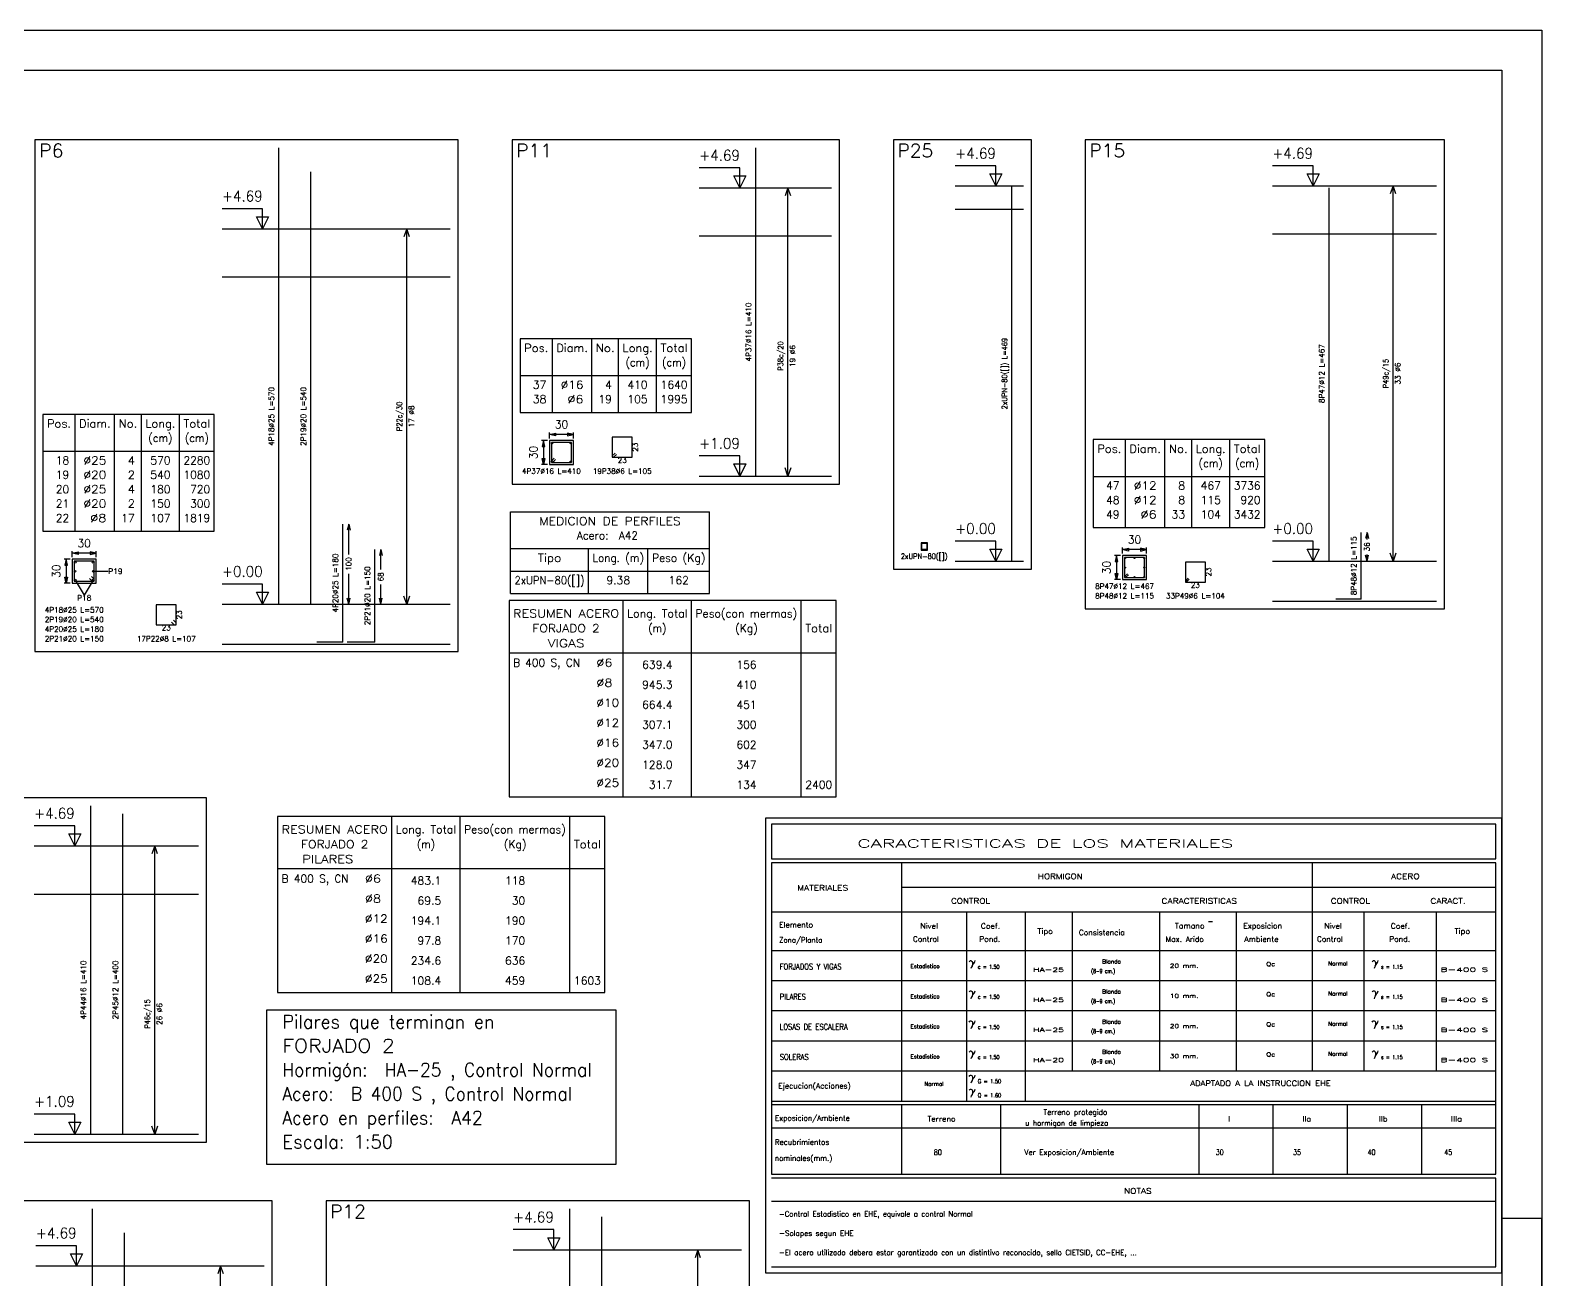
# Model space of a CAD drawing. Header units: millimetres. Extents: x 853.1 to 905, y 350.8 to 380.5.
# Drawn here: x 886.1 to 904.99, y 364.87 to 380.48 of the extents above; entities that cross this region are included whole.
import ezdxf
from ezdxf.enums import TextEntityAlignment as Align

# ---------------------------------------------------------------- set-up
doc = ezdxf.new("R2010")
doc.units = ezdxf.units.MM
doc.linetypes.add('CYPELINEA', pattern=[0])
for name, color, linetype in [('0-CYPE0', 1, 'CYPELINEA'), ('0-CYPE1', 2, 'CYPELINEA'), ('0-CYPE2', 4, 'CYPELINEA'), ('015', 1, 'Continuous'), ('07', 6, 'Continuous'), ('ARM_LONGITUDINAL', 3, 'CYPELINEA'), ('ARM_TRANSVERSAL', 2, 'CYPELINEA'), ('LONG_BARRAS', 3, 'CYPELINEA'), ('LONG_ESTRIBOS', 2, 'CYPELINEA'), ('LONG_FORJADO', 1, 'CYPELINEA'), ('LONG_INDNIVEL', 4, 'CYPELINEA'), ('LONG_NIVEL', 4, 'CYPELINEA'), ('LONG_TEXTOS', 5, 'CYPELINEA'), ('REF_REFERENCIAS', 7, 'CYPELINEA'), ('SEC_BARRAS', 3, 'CYPELINEA'), ('SEC_COTAS', 4, 'CYPELINEA'), ('SEC_DIM_PILAR', 4, 'CYPELINEA'), ('SEC_ESTRIBO', 2, 'CYPELINEA'), ('SEC_SECCION', 1, 'CYPELINEA'), ('TABLAS', 1, 'CYPELINEA')]:
    doc.layers.add(name, color=color, linetype=linetype)
doc.styles.add('ROMANS', font='romans')
doc.styles.get("Standard").update_dxf_attribs({"font": 'romans.shx'})

msp = doc.modelspace()

# ---------------------------------------------------------------- linework, layer by layer
at = {"layer": '0-CYPE0'}
for p, q in [((904.487, 370.637), (895.285, 370.637)), ((895.285, 370.637), (895.285, 364.955)), ((904.487, 364.955), (904.487, 370.637)), ((896.985, 369.773), (902.119, 369.773)), ((902.119, 369.773), (904.412, 369.773)), ((897.799, 369.466), (897.799, 367.102)), ((898.533, 369.466), (898.533, 367.102)), ((899.118, 369.466), (899.118, 367.478)), ((900.211, 369.466), (900.211, 367.478)), ((901.167, 369.466), (901.167, 367.478)), ((902.762, 369.466), (902.762, 367.478)), ((903.665, 369.466), (903.665, 367.478)), ((895.36, 366.765), (904.412, 366.765)), ((895.36, 365.849), (904.412, 365.849)), ((895.285, 364.955), (904.487, 364.955)), ((896.277, 364.955), (904.487, 364.955))]:
    msp.add_line(p, q, dxfattribs=at)
at = {"layer": '0-CYPE1'}
for p, q in [((895.36, 369.466), (904.412, 369.466)), ((897.83, 368.842), (897.839, 368.851)), ((897.839, 368.851), (897.849, 368.856)), ((897.849, 368.856), (897.854, 368.856)), ((897.858, 368.77), (897.853, 368.756)), ((897.854, 368.856), (897.862, 368.851)), ((897.868, 368.789), (897.858, 368.77)), ((897.862, 368.851), (897.868, 368.846)), ((897.868, 368.846), (897.872, 368.832)), ((897.872, 368.813), (897.868, 368.789)), ((897.868, 368.789), (897.879, 368.807)), ((897.872, 368.832), (897.872, 368.813)), ((897.879, 368.807), (897.889, 368.821)), ((897.889, 368.821), (897.896, 368.831)), ((897.896, 368.831), (897.901, 368.842)), ((897.901, 368.842), (897.906, 368.856)), ((902.867, 368.842), (902.876, 368.851)), ((902.876, 368.851), (902.886, 368.856)), ((902.886, 368.856), (902.891, 368.856)), ((902.891, 368.856), (902.9, 368.851)), ((902.896, 368.77), (902.891, 368.756)), ((902.905, 368.789), (902.896, 368.77)), ((902.9, 368.851), (902.905, 368.846)), ((902.905, 368.846), (902.91, 368.832)), ((902.91, 368.813), (902.905, 368.789)), ((902.905, 368.789), (902.917, 368.807)), ((902.91, 368.832), (902.91, 368.813)), ((902.917, 368.807), (902.926, 368.821)), ((902.926, 368.821), (902.933, 368.831)), ((902.933, 368.831), (902.938, 368.842)), ((902.938, 368.842), (902.943, 368.856)), ((895.36, 368.607), (904.412, 368.607)), ((897.83, 368.465), (897.839, 368.475)), ((897.839, 368.475), (897.849, 368.48)), ((897.849, 368.48), (897.854, 368.48)), ((897.858, 368.394), (897.853, 368.38)), ((897.854, 368.48), (897.862, 368.475)), ((897.868, 368.413), (897.858, 368.394)), ((897.862, 368.475), (897.868, 368.47)), ((897.868, 368.47), (897.872, 368.456)), ((897.872, 368.437), (897.868, 368.413)), ((897.868, 368.413), (897.879, 368.43)), ((897.872, 368.456), (897.872, 368.437)), ((897.879, 368.43), (897.889, 368.445)), ((897.889, 368.445), (897.896, 368.455)), ((897.896, 368.455), (897.901, 368.465)), ((897.901, 368.465), (897.906, 368.479)), ((902.867, 368.465), (902.876, 368.475)), ((902.876, 368.475), (902.886, 368.48)), ((902.886, 368.48), (902.891, 368.48)), ((902.891, 368.48), (902.9, 368.475)), ((902.896, 368.394), (902.891, 368.38)), ((902.905, 368.413), (902.896, 368.394)), ((902.9, 368.475), (902.905, 368.47)), ((902.905, 368.47), (902.91, 368.456)), ((902.91, 368.437), (902.905, 368.413)), ((902.905, 368.413), (902.917, 368.43)), ((902.91, 368.456), (902.91, 368.437)), ((902.917, 368.43), (902.926, 368.445)), ((902.926, 368.445), (902.933, 368.455)), ((902.933, 368.455), (902.938, 368.465)), ((902.938, 368.465), (902.943, 368.479)), ((895.36, 368.231), (904.412, 368.231)), ((897.83, 368.089), (897.839, 368.098)), ((897.839, 368.098), (897.849, 368.103)), ((897.849, 368.103), (897.854, 368.103)), ((897.858, 368.018), (897.853, 368.003)), ((897.854, 368.103), (897.862, 368.099)), ((897.868, 368.037), (897.858, 368.018)), ((897.862, 368.099), (897.868, 368.094)), ((897.868, 368.094), (897.872, 368.079)), ((897.872, 368.06), (897.868, 368.037)), ((897.868, 368.037), (897.879, 368.054)), ((897.872, 368.079), (897.872, 368.06)), ((897.879, 368.054), (897.889, 368.068)), ((897.889, 368.068), (897.896, 368.078)), ((897.896, 368.078), (897.901, 368.089)), ((897.901, 368.089), (897.906, 368.103)), ((902.867, 368.089), (902.876, 368.098)), ((902.876, 368.098), (902.886, 368.103)), ((902.886, 368.103), (902.891, 368.103)), ((902.891, 368.103), (902.9, 368.099)), ((902.896, 368.018), (902.891, 368.003)), ((902.905, 368.037), (902.896, 368.018)), ((902.9, 368.099), (902.905, 368.094)), ((902.905, 368.094), (902.91, 368.079)), ((902.91, 368.06), (902.905, 368.037)), ((902.905, 368.037), (902.917, 368.054)), ((902.91, 368.079), (902.91, 368.06)), ((902.917, 368.054), (902.926, 368.068)), ((902.926, 368.068), (902.933, 368.078)), ((902.933, 368.078), (902.938, 368.089)), ((902.938, 368.089), (902.943, 368.103)), ((895.36, 367.855), (904.412, 367.855)), ((897.83, 367.713), (897.839, 367.722)), ((897.839, 367.722), (897.849, 367.727)), ((897.849, 367.727), (897.854, 367.727)), ((897.858, 367.641), (897.853, 367.627)), ((897.854, 367.727), (897.862, 367.722)), ((897.868, 367.66), (897.858, 367.641)), ((897.862, 367.722), (897.868, 367.717)), ((897.868, 367.717), (897.872, 367.703)), ((897.872, 367.684), (897.868, 367.66)), ((897.868, 367.66), (897.879, 367.678)), ((897.872, 367.703), (897.872, 367.684)), ((897.879, 367.678), (897.889, 367.692)), ((897.889, 367.692), (897.896, 367.702)), ((897.896, 367.702), (897.901, 367.713)), ((897.901, 367.713), (897.906, 367.727)), ((902.867, 367.713), (902.876, 367.722)), ((902.876, 367.722), (902.886, 367.727)), ((902.886, 367.727), (902.891, 367.727)), ((902.891, 367.727), (902.9, 367.722)), ((902.896, 367.641), (902.891, 367.627)), ((902.905, 367.66), (902.896, 367.641)), ((902.9, 367.722), (902.905, 367.717)), ((902.905, 367.717), (902.91, 367.703)), ((902.91, 367.684), (902.905, 367.66)), ((902.905, 367.66), (902.917, 367.678)), ((902.91, 367.703), (902.91, 367.684)), ((902.917, 367.678), (902.926, 367.692)), ((902.926, 367.692), (902.933, 367.702)), ((902.933, 367.702), (902.938, 367.713)), ((902.938, 367.713), (902.943, 367.727)), ((895.36, 367.478), (904.412, 367.478)), ((897.83, 367.41), (897.839, 367.419)), ((897.839, 367.419), (897.849, 367.424)), ((897.849, 367.424), (897.854, 367.424)), ((897.854, 367.424), (897.862, 367.42)), ((897.862, 367.42), (897.868, 367.415)), ((897.868, 367.415), (897.872, 367.401)), ((897.872, 367.381), (897.868, 367.358)), ((897.868, 367.358), (897.879, 367.375)), ((897.872, 367.401), (897.872, 367.381)), ((897.879, 367.375), (897.889, 367.39)), ((897.889, 367.39), (897.896, 367.4)), ((897.896, 367.4), (897.901, 367.41)), ((897.901, 367.41), (897.906, 367.424)), ((897.83, 367.236), (897.839, 367.245)), ((897.839, 367.245), (897.849, 367.25)), ((897.849, 367.25), (897.854, 367.25)), ((897.858, 367.339), (897.853, 367.324)), ((897.854, 367.25), (897.862, 367.246)), ((897.868, 367.358), (897.858, 367.339)), ((897.862, 367.246), (897.868, 367.241)), ((897.868, 367.241), (897.872, 367.226)), ((897.872, 367.207), (897.868, 367.184)), ((897.868, 367.184), (897.879, 367.201)), ((897.872, 367.226), (897.872, 367.207)), ((897.879, 367.201), (897.889, 367.215)), ((897.889, 367.215), (897.896, 367.225)), ((897.896, 367.225), (897.901, 367.236)), ((897.901, 367.236), (897.906, 367.25)), ((897.858, 367.165), (897.853, 367.15)), ((897.868, 367.184), (897.858, 367.165))]:
    msp.add_line(p, q, dxfattribs=at)
at = {"layer": '0-CYPE2'}
for p, q in [((904.412, 370.562), (895.36, 370.562)), ((895.36, 370.562), (895.36, 370.128)), ((904.412, 370.128), (904.412, 370.562)), ((895.36, 370.128), (904.412, 370.128)), ((904.412, 370.08), (895.36, 370.08)), ((895.36, 370.08), (895.36, 366.888)), ((896.985, 370.08), (896.985, 367.102)), ((902.119, 370.08), (902.119, 367.478)), ((904.412, 366.888), (904.412, 370.08)), ((900.822, 369.346), (900.874, 369.346)), ((895.36, 368.984), (904.412, 368.984)), ((895.36, 367.102), (904.412, 367.102)), ((904.412, 367.054), (895.36, 367.054)), ((895.36, 367.054), (895.36, 366.187)), ((896.985, 367.054), (896.985, 366.187)), ((898.223, 367.054), (898.223, 366.187)), ((900.7, 367.054), (900.7, 366.187)), ((901.627, 367.054), (901.627, 366.187)), ((902.555, 367.054), (902.555, 366.187)), ((903.482, 367.054), (903.482, 366.187)), ((904.412, 366.187), (904.412, 367.054)), ((895.36, 366.187), (904.412, 366.187)), ((904.412, 366.138), (895.36, 366.138)), ((904.412, 365.03), (904.412, 366.138)), ((895.36, 365.03), (904.412, 365.03))]:
    msp.add_line(p, q, dxfattribs=at)
at = {"layer": '015'}
msp.add_lwpolyline([(853.062, 350.784), (853.062, 380.484), (904.987, 380.484), (904.987, 350.784)], close=True, dxfattribs=at)
msp.add_lwpolyline([(904.987, 350.784), (904.987, 365.634), (904.487, 365.634)], dxfattribs=at)
at = {"layer": '07'}
msp.add_lwpolyline([(854.312, 351.284), (854.312, 379.984), (904.487, 379.984), (904.487, 351.284)], close=True, dxfattribs=at)
at = {"layer": 'ARM_LONGITUDINAL'}
for p, q in [((886.661, 373.61), (886.773, 373.423)), ((886.886, 373.61), (886.773, 373.423)), ((886.886, 373.723), (887.073, 373.723))]:
    msp.add_line(p, q, dxfattribs=at)
at = {"layer": 'LONG_BARRAS'}
for p, q in [((889.203, 373.313), (889.203, 379.013)), ((895.166, 374.913), (895.166, 379.013)), ((889.603, 373.313), (889.603, 378.713)), ((902.328, 373.848), (902.328, 378.513)), ((890.003, 372.838), (890.003, 374.313)), ((902.728, 373.373), (902.728, 374.208)), ((890.403, 372.838), (890.403, 373.993)), ((902.728, 373.373), (902.413, 373.373)), ((890.003, 372.838), (889.678, 372.838)), ((890.403, 372.838), (890.058, 372.838)), ((886.855, 366.689), (886.855, 370.789)), ((887.255, 366.689), (887.255, 370.689)), ((886.877, 360.354), (886.877, 365.754)), ((892.841, 360.554), (892.841, 365.754)), ((893.241, 360.554), (893.241, 365.654)), ((887.277, 360.354), (887.277, 365.454))]:
    msp.add_line(p, q, dxfattribs=at)
at = {"layer": 'LONG_ESTRIBOS'}
for p, q in [((903.128, 378.538), (903.093, 378.438)), ((903.128, 373.848), (903.128, 378.538)), ((903.163, 378.438), (903.128, 378.538)), ((895.566, 378.513), (895.531, 378.413)), ((895.566, 374.913), (895.566, 378.513)), ((895.601, 378.413), (895.566, 378.513)), ((890.803, 378.003), (890.768, 377.903)), ((890.803, 373.313), (890.803, 378.003)), ((890.838, 377.903), (890.803, 378.003)), ((895.566, 374.913), (895.531, 375.013)), ((895.601, 375.013), (895.566, 374.913)), ((903.128, 373.848), (903.093, 373.948)), ((903.163, 373.948), (903.128, 373.848)), ((890.803, 373.313), (890.768, 373.413)), ((890.838, 373.413), (890.803, 373.313)), ((887.655, 370.289), (887.62, 370.189)), ((887.655, 366.689), (887.655, 370.289)), ((887.69, 370.189), (887.655, 370.289)), ((887.655, 366.689), (887.62, 366.789)), ((887.69, 366.789), (887.655, 366.689)), ((894.441, 365.244), (894.406, 365.144)), ((894.441, 360.554), (894.441, 365.244)), ((894.476, 365.144), (894.441, 365.244)), ((888.477, 365.044), (888.442, 364.944)), ((888.477, 360.354), (888.477, 365.044)), ((888.512, 364.944), (888.477, 365.044))]:
    msp.add_line(p, q, dxfattribs=at)
at = {"layer": 'LONG_FORJADO'}
for p, q in [((897.657, 378.538), (898.51, 378.538)), ((901.62, 378.538), (903.673, 378.538)), ((894.458, 378.513), (896.111, 378.513)), ((897.657, 378.248), (898.51, 378.248)), ((888.495, 378.003), (891.348, 378.003)), ((894.458, 377.913), (896.111, 377.913)), ((901.62, 377.938), (903.673, 377.938)), ((888.495, 377.403), (891.348, 377.403)), ((894.458, 374.913), (896.111, 374.913)), ((897.657, 373.848), (898.51, 373.848)), ((901.62, 373.848), (903.673, 373.848)), ((888.495, 373.313), (891.348, 373.313)), ((901.62, 373.348), (903.673, 373.348)), ((888.495, 372.813), (891.348, 372.813)), ((886.147, 370.289), (888.2, 370.289)), ((886.147, 369.689), (888.2, 369.689)), ((886.147, 366.689), (888.2, 366.689)), ((892.133, 365.244), (894.986, 365.244)), ((886.169, 365.044), (889.022, 365.044))]:
    msp.add_line(p, q, dxfattribs=at)
at = {"layer": 'LONG_INDNIVEL'}
for p, q in [((894.966, 378.763), (894.458, 378.763)), ((894.966, 378.513), (894.966, 378.763)), ((898.165, 378.788), (897.657, 378.788)), ((898.165, 378.538), (898.165, 378.788)), ((902.128, 378.788), (901.62, 378.788)), ((902.128, 378.538), (902.128, 378.788)), ((894.891, 378.663), (895.041, 378.663)), ((894.966, 378.513), (894.891, 378.663)), ((895.041, 378.663), (894.966, 378.513)), ((898.09, 378.688), (898.24, 378.688)), ((898.165, 378.538), (898.09, 378.688)), ((898.24, 378.688), (898.165, 378.538)), ((902.053, 378.688), (902.203, 378.688)), ((902.128, 378.538), (902.053, 378.688)), ((902.203, 378.688), (902.128, 378.538)), ((889.003, 378.253), (888.495, 378.253)), ((888.928, 378.153), (889.078, 378.153)), ((889.003, 378.003), (888.928, 378.153)), ((889.003, 378.003), (889.003, 378.253)), ((889.078, 378.153), (889.003, 378.003)), ((894.966, 375.163), (894.458, 375.163)), ((894.966, 374.913), (894.966, 375.163)), ((894.891, 375.063), (895.041, 375.063)), ((894.966, 374.913), (894.891, 375.063)), ((895.041, 375.063), (894.966, 374.913)), ((898.165, 374.098), (897.657, 374.098)), ((898.09, 373.998), (898.24, 373.998)), ((898.165, 373.848), (898.09, 373.998)), ((898.165, 373.848), (898.165, 374.098)), ((898.24, 373.998), (898.165, 373.848)), ((902.128, 374.098), (901.62, 374.098)), ((902.053, 373.998), (902.203, 373.998)), ((902.128, 373.848), (902.053, 373.998)), ((902.128, 373.848), (902.128, 374.098)), ((902.203, 373.998), (902.128, 373.848)), ((889.003, 373.563), (888.495, 373.563)), ((888.928, 373.463), (889.078, 373.463)), ((889.003, 373.313), (888.928, 373.463)), ((889.003, 373.313), (889.003, 373.563)), ((889.078, 373.463), (889.003, 373.313)), ((886.655, 370.539), (886.147, 370.539)), ((886.58, 370.439), (886.73, 370.439)), ((886.655, 370.289), (886.58, 370.439)), ((886.655, 370.289), (886.655, 370.539)), ((886.73, 370.439), (886.655, 370.289)), ((886.655, 366.939), (886.147, 366.939)), ((886.655, 366.689), (886.58, 366.839)), ((886.58, 366.839), (886.73, 366.839)), ((886.655, 366.689), (886.655, 366.939)), ((886.73, 366.839), (886.655, 366.689)), ((892.641, 365.494), (892.133, 365.494)), ((892.641, 365.244), (892.641, 365.494)), ((892.566, 365.394), (892.716, 365.394)), ((892.641, 365.244), (892.566, 365.394)), ((892.716, 365.394), (892.641, 365.244)), ((886.677, 365.294), (886.169, 365.294)), ((886.602, 365.194), (886.752, 365.194)), ((886.677, 365.044), (886.602, 365.194)), ((886.677, 365.044), (886.677, 365.294)), ((886.752, 365.194), (886.677, 365.044))]:
    msp.add_line(p, q, dxfattribs=at)
at = {"layer": 'LONG_NIVEL'}
msp.add_line((898.365, 373.848), (898.365, 378.538), dxfattribs=at)
at = {"layer": 'LONG_TEXTOS'}
for p, q in [((890.078, 374.313), (890.061, 374.238)), ((890.078, 373.934), (890.078, 374.313)), ((890.078, 374.313), (890.096, 374.238)), ((902.803, 374.208), (902.786, 374.133)), ((902.803, 374.121), (902.803, 374.208)), ((902.803, 374.208), (902.821, 374.133)), ((890.478, 373.993), (890.461, 373.918)), ((890.478, 373.746), (890.478, 373.993)), ((890.478, 373.993), (890.496, 373.918)), ((902.803, 373.848), (902.786, 373.923)), ((902.803, 373.848), (902.803, 373.934)), ((902.803, 373.848), (902.821, 373.923)), ((890.078, 373.313), (890.078, 373.691)), ((890.478, 373.313), (890.478, 373.559)), ((890.078, 373.313), (890.061, 373.388)), ((890.078, 373.313), (890.096, 373.388)), ((890.478, 373.313), (890.461, 373.388)), ((890.478, 373.313), (890.496, 373.388))]:
    msp.add_line(p, q, dxfattribs=at)
at = {"layer": 'REF_REFERENCIAS'}
for p, q in [((891.448, 379.113), (886.158, 379.113)), ((886.158, 379.113), (886.158, 372.718)), ((891.448, 372.718), (891.448, 379.113)), ((896.211, 379.113), (892.121, 379.113)), ((892.121, 379.113), (892.121, 374.813)), ((896.211, 374.813), (896.211, 379.113)), ((896.885, 379.113), (896.885, 373.748)), ((898.61, 379.113), (896.885, 379.113)), ((898.61, 373.748), (898.61, 379.113)), ((903.773, 379.113), (899.283, 379.113)), ((899.283, 379.113), (899.283, 373.253)), ((903.773, 373.253), (903.773, 379.113)), ((892.121, 374.813), (896.211, 374.813)), ((896.885, 373.748), (898.61, 373.748)), ((899.283, 373.253), (903.773, 373.253)), ((886.158, 372.718), (891.448, 372.718)), ((888.3, 370.889), (883.81, 370.889)), ((888.3, 366.589), (888.3, 370.889)), ((883.81, 366.589), (888.3, 366.589)), ((889.122, 365.854), (883.832, 365.854)), ((889.122, 359.759), (889.122, 365.854)), ((895.086, 365.854), (889.796, 365.854)), ((889.796, 365.854), (889.796, 359.959)), ((895.086, 359.959), (895.086, 365.854))]:
    msp.add_line(p, q, dxfattribs=at)
at = {"layer": 'SEC_BARRAS'}
for centre, radius in [((892.619, 375.325), 0.008), ((892.853, 375.325), 0.008), ((892.619, 375.091), 0.008), ((892.853, 375.091), 0.008), ((886.661, 373.835), 0.0125), ((886.886, 373.835), 0.0125), ((899.779, 373.887), 0.006), ((899.898, 373.887), 0.006), ((900.017, 373.887), 0.006), ((886.658, 373.723), 0.01), ((886.661, 373.61), 0.0125), ((886.886, 373.61), 0.0125), ((886.888, 373.723), 0.01), ((899.779, 373.768), 0.006), ((899.779, 373.649), 0.006), ((899.898, 373.649), 0.006), ((900.017, 373.768), 0.006), ((900.017, 373.649), 0.006)]:
    msp.add_circle(centre, radius, dxfattribs=at)
at = {"layer": 'SEC_COTAS'}
for p, q in [((892.561, 375.358), (892.486, 375.358)), ((892.511, 375.358), (892.494, 375.283)), ((892.511, 375.358), (892.511, 375.058)), ((892.529, 375.283), (892.511, 375.358)), ((892.586, 375.383), (892.586, 375.458)), ((892.586, 375.433), (892.661, 375.45)), ((892.661, 375.415), (892.586, 375.433)), ((892.886, 375.433), (892.586, 375.433)), ((892.661, 375.45), (892.661, 375.415)), ((892.811, 375.45), (892.811, 375.415)), ((892.886, 375.433), (892.811, 375.45)), ((892.811, 375.415), (892.886, 375.433)), ((892.886, 375.383), (892.886, 375.458)), ((892.494, 375.283), (892.529, 375.283)), ((892.494, 375.133), (892.529, 375.133)), ((892.511, 375.058), (892.494, 375.133)), ((892.529, 375.133), (892.511, 375.058)), ((892.561, 375.058), (892.486, 375.058)), ((899.748, 373.943), (899.748, 374.018)), ((899.748, 373.993), (899.823, 374.01)), ((899.823, 373.975), (899.748, 373.993)), ((900.048, 373.993), (899.748, 373.993)), ((899.823, 374.01), (899.823, 373.975)), ((899.973, 374.01), (899.973, 373.975)), ((900.048, 373.993), (899.973, 374.01)), ((899.973, 373.975), (900.048, 373.993)), ((900.048, 373.943), (900.048, 374.018)), ((886.598, 373.873), (886.523, 373.873)), ((886.548, 373.873), (886.531, 373.798)), ((886.531, 373.798), (886.566, 373.798)), ((886.566, 373.798), (886.548, 373.873)), ((886.548, 373.873), (886.548, 373.573)), ((886.623, 373.898), (886.623, 373.973)), ((886.623, 373.948), (886.698, 373.965)), ((886.698, 373.93), (886.623, 373.948)), ((886.923, 373.948), (886.623, 373.948)), ((886.698, 373.965), (886.698, 373.93)), ((886.848, 373.965), (886.848, 373.93)), ((886.923, 373.948), (886.848, 373.965)), ((886.848, 373.93), (886.923, 373.948)), ((886.923, 373.898), (886.923, 373.973)), ((899.723, 373.918), (899.648, 373.918)), ((899.673, 373.918), (899.656, 373.843)), ((899.656, 373.843), (899.691, 373.843)), ((899.691, 373.843), (899.673, 373.918)), ((899.673, 373.918), (899.673, 373.618)), ((886.531, 373.648), (886.566, 373.648)), ((886.548, 373.573), (886.531, 373.648)), ((886.566, 373.648), (886.548, 373.573)), ((899.723, 373.618), (899.648, 373.618)), ((899.656, 373.693), (899.691, 373.693)), ((899.673, 373.618), (899.656, 373.693)), ((899.691, 373.693), (899.673, 373.618)), ((886.598, 373.573), (886.523, 373.573))]:
    msp.add_line(p, q, dxfattribs=at)
at = {"layer": 'SEC_ESTRIBO'}
for p, q in [((892.611, 375.333), (892.611, 375.083)), ((892.861, 375.333), (892.611, 375.333)), ((892.861, 375.083), (892.861, 375.333)), ((893.371, 375.398), (893.371, 375.148)), ((893.621, 375.398), (893.371, 375.398)), ((893.621, 375.148), (893.621, 375.398)), ((892.611, 375.099), (892.647, 375.134)), ((892.627, 375.083), (892.663, 375.118)), ((893.371, 375.164), (893.407, 375.199)), ((893.371, 375.148), (893.621, 375.148)), ((893.387, 375.148), (893.423, 375.183)), ((892.611, 375.083), (892.861, 375.083)), ((886.648, 373.848), (886.648, 373.598)), ((886.898, 373.848), (886.648, 373.848)), ((886.898, 373.598), (886.898, 373.848)), ((899.773, 373.893), (899.773, 373.643)), ((900.023, 373.893), (899.773, 373.893)), ((900.023, 373.643), (900.023, 373.893)), ((900.783, 373.838), (900.533, 373.838)), ((900.533, 373.838), (900.533, 373.588)), ((900.783, 373.588), (900.783, 373.838)), ((886.873, 373.598), (886.838, 373.633)), ((886.898, 373.623), (886.863, 373.658)), ((899.773, 373.655), (899.809, 373.69)), ((899.773, 373.643), (900.023, 373.643)), ((899.785, 373.643), (899.821, 373.678)), ((900.533, 373.6), (900.569, 373.635)), ((900.545, 373.588), (900.581, 373.623)), ((886.648, 373.598), (886.898, 373.598)), ((900.533, 373.588), (900.783, 373.588)), ((887.673, 373.303), (887.673, 373.053)), ((887.923, 373.303), (887.673, 373.303)), ((887.923, 373.053), (887.923, 373.303)), ((887.673, 373.053), (887.923, 373.053)), ((887.898, 373.053), (887.863, 373.088)), ((887.923, 373.078), (887.888, 373.113))]:
    msp.add_line(p, q, dxfattribs=at)
at = {"layer": 'SEC_SECCION'}
for p, q in [((892.586, 375.358), (892.586, 375.058)), ((892.886, 375.358), (892.586, 375.358)), ((892.886, 375.058), (892.886, 375.358)), ((892.586, 375.058), (892.886, 375.058)), ((897.23, 374.078), (897.23, 374.033)), ((897.31, 374.078), (897.23, 374.078)), ((897.23, 374.033), (897.23, 373.988)), ((897.238, 374.033), (897.23, 374.033)), ((897.23, 373.988), (897.31, 373.988)), ((897.238, 374.072), (897.302, 374.072)), ((897.238, 374.033), (897.238, 374.072)), ((897.238, 373.994), (897.238, 374.033)), ((897.302, 373.994), (897.238, 373.994)), ((897.302, 374.072), (897.302, 374.033)), ((897.302, 374.033), (897.302, 373.994)), ((897.31, 374.033), (897.302, 374.033)), ((897.31, 374.033), (897.31, 374.078)), ((897.31, 373.988), (897.31, 374.033)), ((886.623, 373.873), (886.623, 373.573)), ((886.923, 373.873), (886.623, 373.873)), ((886.923, 373.573), (886.923, 373.873)), ((899.748, 373.918), (899.748, 373.618)), ((900.048, 373.918), (899.748, 373.918)), ((900.048, 373.618), (900.048, 373.918)), ((899.748, 373.618), (900.048, 373.618)), ((886.623, 373.573), (886.923, 373.573))]:
    msp.add_line(p, q, dxfattribs=at)
at = {"layer": 'TABLAS'}
for p, q in [((894.362, 376.628), (892.221, 376.628)), ((892.221, 376.628), (892.221, 375.708)), ((892.623, 375.708), (892.623, 376.628)), ((893.116, 375.708), (893.116, 376.628)), ((893.45, 375.708), (893.45, 376.628)), ((893.926, 375.708), (893.926, 376.628)), ((894.362, 375.708), (894.362, 376.628)), ((892.221, 376.168), (894.362, 376.168)), ((892.221, 375.708), (894.362, 375.708)), ((888.399, 375.683), (886.258, 375.683)), ((886.258, 375.683), (886.258, 374.223)), ((886.66, 374.223), (886.66, 375.683)), ((887.153, 374.223), (887.153, 375.683)), ((887.487, 374.223), (887.487, 375.683)), ((887.963, 374.223), (887.963, 375.683)), ((888.399, 374.223), (888.399, 375.683)), ((901.524, 375.368), (899.383, 375.368)), ((899.383, 375.368), (899.383, 374.268)), ((899.785, 374.268), (899.785, 375.368)), ((900.278, 374.268), (900.278, 375.368)), ((900.612, 374.268), (900.612, 375.368)), ((901.088, 374.268), (901.088, 375.368)), ((901.524, 374.268), (901.524, 375.368)), ((886.258, 375.223), (888.399, 375.223)), ((899.383, 374.908), (901.524, 374.908)), ((892.1, 374.465), (894.586, 374.465)), ((892.1, 373.445), (892.1, 374.465)), ((894.586, 373.445), (894.586, 374.465)), ((886.258, 374.223), (888.399, 374.223)), ((899.383, 374.268), (901.524, 374.268)), ((892.1, 374.005), (894.586, 374.005)), ((893.075, 373.445), (893.075, 374.005)), ((893.818, 373.445), (893.818, 374.005)), ((892.1, 373.725), (894.586, 373.725)), ((892.1, 373.445), (894.586, 373.445)), ((896.17, 373.355), (892.082, 373.355)), ((892.082, 373.355), (892.082, 370.905)), ((893.508, 370.905), (893.508, 373.355)), ((894.362, 370.905), (894.362, 373.355)), ((895.734, 370.905), (895.734, 373.355)), ((896.17, 370.905), (896.17, 373.355)), ((892.082, 372.705), (896.17, 372.705)), ((892.082, 370.905), (896.17, 370.905)), ((893.279, 370.656), (889.19, 370.656)), ((889.19, 370.656), (889.19, 368.456)), ((890.616, 368.456), (890.616, 370.656)), ((891.471, 368.456), (891.471, 370.656)), ((892.843, 368.456), (892.843, 370.656)), ((893.279, 368.456), (893.279, 370.656)), ((889.19, 370.006), (893.279, 370.006)), ((889.19, 368.456), (893.279, 368.456)), ((893.419, 368.239), (889.049, 368.239)), ((889.049, 368.239), (889.049, 366.314)), ((893.419, 366.314), (893.419, 368.239)), ((889.049, 366.314), (893.419, 366.314))]:
    msp.add_line(p, q, dxfattribs=at)

# ---------------------------------------------------------------- texts
at = {"layer": '0-CYPE1', "style": 'ROMANS', "width": 0.8}
for s, height, p in [('FORJADOS Y VIGAS', 0.07283, (895.465, 368.745)), ('PILARES', 0.0728, (895.465, 368.369)), ('LOSAS DE ESCALERA', 0.07283, (895.465, 367.993)), ('SOLERAS', 0.0728, (895.465, 367.616))]:
    msp.add_text(s, height=height, dxfattribs=at).set_placement(p)
at = {"layer": '0-CYPE1'}
for s, height, width, p, p2 in [('Estadistico', 0.05, 0.925273, (897.099, 368.762), (897.463, 368.762)), ('c = 1.50', 0.05, 0.741176, (897.94, 368.754), (898.21, 368.754)), ('HA-25', 0.05, 1.571942, (898.631, 368.718), (899.016, 368.718)), ('(8-9 cm.)', 0.05, 0.746805, (899.355, 368.701), (899.656, 368.701)), ('Blanda', 0.05, 0.975149, (899.494, 368.82), (899.728, 368.82)), ('20 mm.', 0.05, 1.18063, (900.34, 368.767), (900.697, 368.767)), ('Qc', 0.05, 1.271351, (901.544, 368.788), (901.656, 368.788)), ('Normal', 0.05, 0.949907, (902.319, 368.796), (902.561, 368.796)), ('s = 1.15', 0.05, 0.746053, (902.978, 368.754), (903.248, 368.754)), ('B-400 S', 0.05, 1.720552, (903.723, 368.718), (904.317, 368.718)), ('Estadistico', 0.05, 0.925273, (897.099, 368.385), (897.463, 368.385)), ('c = 1.50', 0.05, 0.741176, (897.94, 368.378), (898.21, 368.378)), ('HA-25', 0.05, 1.571942, (898.631, 368.341), (899.016, 368.341)), ('(8-9 cm.)', 0.05, 0.746805, (899.355, 368.325), (899.656, 368.325)), ('Blanda', 0.05, 0.975149, (899.494, 368.444), (899.728, 368.444)), ('10 mm.', 0.05, 1.18063, (900.34, 368.391), (900.697, 368.391)), ('Qc', 0.05, 1.271351, (901.544, 368.411), (901.656, 368.411)), ('Normal', 0.05, 0.949907, (902.319, 368.419), (902.561, 368.419)), ('s = 1.15', 0.05, 0.746053, (902.978, 368.378), (903.248, 368.378)), ('B-400 S', 0.05, 1.720552, (903.723, 368.341), (904.317, 368.341)), ('Estadistico', 0.05, 0.925273, (897.099, 368.009), (897.463, 368.009)), ('c = 1.50', 0.05, 0.741176, (897.94, 368.001), (898.21, 368.001)), ('HA-25', 0.05, 1.571942, (898.631, 367.965), (899.016, 367.965)), ('(8-9 cm.)', 0.05, 0.746805, (899.355, 367.949), (899.656, 367.949)), ('Blanda', 0.05, 0.975149, (899.494, 368.068), (899.728, 368.068)), ('20 mm.', 0.05, 1.18063, (900.34, 368.014), (900.697, 368.014)), ('Qc', 0.05, 1.271351, (901.544, 368.035), (901.656, 368.035)), ('Normal', 0.05, 0.949907, (902.319, 368.043), (902.561, 368.043)), ('s = 1.15', 0.05, 0.746053, (902.978, 368.001), (903.248, 368.001)), ('B-400 S', 0.05, 1.720552, (903.723, 367.965), (904.317, 367.965)), ('Estadistico', 0.05, 0.925273, (897.099, 367.633), (897.463, 367.633)), ('c = 1.50', 0.05, 0.741176, (897.94, 367.625), (898.21, 367.625)), ('HA-20', 0.05, 1.571942, (898.631, 367.589), (899.016, 367.589)), ('(8-9 cm.)', 0.05, 0.746805, (899.355, 367.572), (899.656, 367.572)), ('Blanda', 0.05, 0.975149, (899.494, 367.691), (899.728, 367.691)), ('30 mm.', 0.05, 1.18063, (900.34, 367.638), (900.697, 367.638)), ('Qc', 0.05, 1.271351, (901.544, 367.659), (901.656, 367.659)), ('Normal', 0.05, 0.949907, (902.319, 367.667), (902.561, 367.667)), ('s = 1.15', 0.05, 0.746053, (902.978, 367.625), (903.248, 367.625)), ('B-400 S', 0.05, 1.720552, (903.723, 367.589), (904.317, 367.589)), ('Normal', 0.05, 0.949907, (897.271, 367.29), (897.513, 367.29)), ('G = 1.50', 0.05, 0.783462, (897.94, 367.323), (898.231, 367.323)), ('Q = 1.60', 0.05, 0.778471, (897.94, 367.148), (898.231, 367.148)), ('80 ', 0.0667, 0.723132, (897.39, 366.428), (897.53, 366.428)), ('Ver Exposicion/Ambiente', 0.06665, 0.896455, (898.521, 366.428), (899.642, 366.428)), ('30 ', 0.0667, 0.723132, (900.913, 366.428), (901.053, 366.428)), ('35 ', 0.0667, 0.723132, (901.879, 366.428), (902.019, 366.428)), ('40 ', 0.0667, 0.723132, (902.809, 366.428), (902.949, 366.428)), ('45 ', 0.0667, 0.723132, (903.768, 366.428), (903.908, 366.428))]:
    msp.add_text(s, height=height, dxfattribs=dict(at, width=width)).set_placement(p, p2, align=Align.FIT)
at = {"layer": '0-CYPE2'}
for s, height, width, p, p2 in [('CARACTERISTICAS DE LOS MATERIALES ', 0.1, 1.611558, (896.433, 370.27), (901.26, 370.27)), ('HORMIGON', 0.0667, 1.118729, (898.69, 369.876), (899.251, 369.876)), ('ACERO', 0.0667, 1.144572, (903.104, 369.876), (903.46, 369.876)), ('MATERIALES', 0.0667, 1.132147, (895.684, 369.732), (896.32, 369.732)), ('CONTROL', 0.0667, 1.102776, (897.604, 369.569), (898.094, 369.569)), ('CARACTERISTICAS', 0.06665, 1.128533, (900.235, 369.569), (901.177, 369.569)), ('CONTROL', 0.0667, 1.102776, (902.35, 369.569), (902.84, 369.569)), ('CARACT.', 0.0667, 1.145741, (903.596, 369.569), (904.036, 369.569)), ('Elemento', 0.0667, 0.956489, (895.456, 369.271), (895.881, 369.271)), ('Nivel', 0.0667, 1.024006, (897.221, 369.256), (897.442, 369.256)), ('Coef.', 0.0667, 0.999131, (897.978, 369.256), (898.219, 369.256)), ('Tamano', 0.0667, 0.979657, (900.403, 369.258), (900.773, 369.258)), ('Exposicion', 0.0667, 0.959108, (901.257, 369.258), (901.741, 369.258)), ('Nivel', 0.0667, 1.024006, (902.269, 369.256), (902.49, 369.256)), ('Coef.', 0.0667, 0.999131, (903.1, 369.256), (903.341, 369.256)), ('Zona/Planta', 0.06665, 0.884833, (895.456, 369.081), (895.998, 369.081)), ('Control', 0.0667, 0.951126, (897.13, 369.093), (897.453, 369.093)), ('Pond.', 0.0667, 0.986497, (897.957, 369.093), (898.22, 369.093)), ('Tipo', 0.0667, 1.046702, (898.683, 369.191), (898.879, 369.191)), ('Consistencia', 0.06665, 0.946886, (899.202, 369.175), (899.776, 369.175)), ('Max. Arido', 0.0667, 0.912774, (900.286, 369.091), (900.764, 369.091)), ('Ambiente', 0.0667, 0.96337, (901.271, 369.091), (901.696, 369.091)), ('Control', 0.0667, 0.951126, (902.178, 369.093), (902.501, 369.093)), ('Pond.', 0.0667, 0.986497, (903.079, 369.093), (903.342, 369.093)), ('Tipo', 0.0667, 1.046702, (903.896, 369.191), (904.092, 369.191)), ('Ejecucion(Acciones)', 0.06665, 0.931894, (895.444, 367.258), (896.352, 367.258)), ('ADAPTADO A LA INSTRUCCION EHE', 0.06665, 0.999934, (900.595, 367.29), (902.35, 367.29)), ('Terreno protegido', 0.06665, 0.897974, (898.76, 366.929), (899.558, 366.929)), ('Exposicion/Ambiente', 0.06665, 0.9112, (895.403, 366.856), (896.34, 366.856)), ('Terreno', 0.0667, 0.981484, (897.31, 366.845), (897.662, 366.845)), ('u hormigon de limpieza', 0.06665, 0.842105, (898.532, 366.794), (899.569, 366.794)), ('I', 0.0667, 2.205551, (901.067, 366.845), (901.095, 366.845)), ('IIa', 0.0667, 1.138349, (901.995, 366.845), (902.107, 366.845)), ('IIb', 0.0667, 1.102776, (902.949, 366.845), (903.061, 366.845)), ('IIIa', 0.0667, 1.131052, (903.851, 366.845), (903.991, 366.845)), ('Recubrimientos ', 0.06665, 0.878585, (895.403, 366.555), (896.128, 366.555)), ('nominales(mm.)', 0.06665, 0.903812, (895.403, 366.354), (896.123, 366.354)), ('NOTAS', 0.0667, 1.14755, (899.766, 365.944), (900.112, 365.944)), ('-Control Estadistico en EHE, equivale a control Normal ', 0.06665, 0.822947, (895.456, 365.657), (897.919, 365.657)), ('-Solapes segun EHE', 0.06665, 0.867865, (895.456, 365.416), (896.387, 365.416)), ('-El acero utilizado debera estar garantizado con un distintivo reconocido, sello CIETSID, CC-EHE, ...', 0.06665, 0.838834, (895.456, 365.175), (899.926, 365.175))]:
    msp.add_text(s, height=height, dxfattribs=dict(at, width=width)).set_placement(p, p2, align=Align.FIT)
at = {"layer": 'ARM_LONGITUDINAL'}
for s, height, width, p, p2 in [('4P37%%c16 L=410', 0.06665, 0.887291, (892.244, 374.941), (892.979, 374.941)), ('2xUPN-80([])', 0.06665, 0.838771, (896.978, 373.876), (897.561, 373.876)), ('P19', 0.0667, 0.989458, (887.073, 373.689), (887.252, 373.689)), ('P18', 0.0667, 0.972398, (886.684, 373.356), (886.863, 373.356)), ('8P47%%c12 L=467', 0.06665, 0.887291, (899.406, 373.501), (900.141, 373.501)), ('8P48%%c12 L=115', 0.06665, 0.887291, (899.406, 373.381), (900.141, 373.381)), ('4P18%%c25 L=570', 0.06665, 0.887291, (886.281, 373.206), (887.016, 373.206)), ('2P19%%c20 L=540', 0.06665, 0.887291, (886.281, 373.086), (887.016, 373.086)), ('4P20%%c25 L=180', 0.06665, 0.887291, (886.281, 372.966), (887.016, 372.966)), ('2P21%%c20 L=150', 0.06665, 0.887291, (886.281, 372.846), (887.016, 372.846))]:
    msp.add_text(s, height=height, dxfattribs=dict(at, width=width)).set_placement(p, p2, align=Align.FIT)
at = {"layer": 'ARM_TRANSVERSAL', "width": 0.953752}
for p, p2 in [((893.692, 375.217), (893.692, 375.329)), ((900.854, 373.657), (900.854, 373.769)), ((887.992, 373.122), (887.992, 373.234))]:
    msp.add_text('23', height=0.0667, rotation=90, dxfattribs=at).set_placement(p, p2, align=Align.FIT)
at = {"layer": 'ARM_TRANSVERSAL'}
for s, height, width, p, p2 in [('23', 0.0667, 0.953752, (893.44, 375.077), (893.552, 375.077)), ('19P38%%c6 L=105', 0.06665, 0.887291, (893.129, 374.941), (893.864, 374.941)), ('33P49%%c6 L=104', 0.06665, 0.883904, (900.291, 373.381), (901.026, 373.381)), ('23', 0.0667, 0.953752, (900.602, 373.517), (900.714, 373.517)), ('23', 0.0667, 0.953752, (887.742, 372.984), (887.854, 372.984)), ('17P22%%c8 L=107', 0.06665, 0.887291, (887.431, 372.846), (888.166, 372.846))]:
    msp.add_text(s, height=height, dxfattribs=dict(at, width=width)).set_placement(p, p2, align=Align.FIT)
at = {"layer": 'LONG_NIVEL'}
for s, width, p, p2 in [('+4.69', 0.869565, (894.458, 378.854), (894.966, 378.854)), ('+4.69', 0.869565, (897.657, 378.879), (898.165, 378.879)), ('+4.69', 0.869565, (901.62, 378.879), (902.128, 378.879)), ('+4.69', 0.869565, (888.495, 378.344), (889.003, 378.344)), ('+1.09', 0.869565, (894.458, 375.254), (894.966, 375.254)), ('+0.00', 0.860215, (897.657, 374.189), (898.165, 374.189)), ('+0.00', 0.860215, (901.62, 374.189), (902.128, 374.189)), ('+0.00', 0.860215, (888.495, 373.654), (889.003, 373.654)), ('+4.69', 0.869565, (886.147, 370.631), (886.655, 370.631)), ('+1.09', 0.869565, (886.147, 367.031), (886.655, 367.031)), ('+4.69', 0.869565, (892.133, 365.585), (892.641, 365.585)), ('+4.69', 0.869565, (886.169, 365.385), (886.677, 365.385))]:
    msp.add_text(s, height=0.1333, dxfattribs=dict(at, width=width)).set_placement(p, p2, align=Align.FIT)
at = {"layer": 'LONG_NIVEL', "width": 0.820307}
msp.add_text('2xUPN-80([]) L=469', height=0.06665, rotation=90, dxfattribs=at).set_placement((898.306, 375.746), (898.306, 376.639), align=Align.FIT)
at = {"layer": 'LONG_TEXTOS'}
for s, height, width, p, p2 in [('4P37%%c16 L=410', 0.06665, 0.887291, (895.108, 376.345), (895.108, 377.08)), ('P38c/20', 0.0667, 0.842493, (895.508, 376.228), (895.508, 376.597)), ('19 %%c6', 0.0667, 0.890016, (895.658, 376.276), (895.658, 376.55)), ('8P47%%c12 L=467', 0.06665, 0.887291, (902.27, 375.825), (902.27, 376.56)), ('P49c/15', 0.0667, 0.842493, (903.07, 376.008), (903.07, 376.377)), ('33 %%c6', 0.0667, 0.890016, (903.22, 376.056), (903.22, 376.33)), ('4P18%%c25 L=570', 0.06665, 0.887291, (889.145, 375.29), (889.145, 376.025)), ('2P19%%c20 L=540', 0.06665, 0.887291, (889.545, 375.29), (889.545, 376.025)), ('P22c/30', 0.0667, 0.842493, (890.745, 375.473), (890.745, 375.842)), ('17 %%c8', 0.0667, 0.890016, (890.895, 375.521), (890.895, 375.795)), ('8P48%%c12 L=115', 0.06665, 0.887291, (902.67, 373.423), (902.67, 374.158)), ('36', 0.0667, 0.953752, (902.836, 373.972), (902.836, 374.084)), ('4P20%%c25 L=180', 0.06665, 0.887291, (889.945, 373.208), (889.945, 373.943)), ('100', 0.0667, 0.928653, (890.111, 373.729), (890.111, 373.897)), ('2P21%%c20 L=150', 0.06665, 0.887291, (890.345, 373.048), (890.345, 373.783)), ('68', 0.0667, 0.953752, (890.511, 373.597), (890.511, 373.709)), ('4P44%%c16 L=410', 0.06665, 0.887291, (886.796, 368.122), (886.796, 368.857)), ('2P45%%c12 L=400', 0.06665, 0.887291, (887.196, 368.122), (887.196, 368.857)), ('P46c/15', 0.0667, 0.842493, (887.596, 368.005), (887.596, 368.374)), ('26 %%c6', 0.0667, 0.890016, (887.746, 368.052), (887.746, 368.326))]:
    msp.add_text(s, height=height, rotation=90, dxfattribs=dict(at, width=width)).set_placement(p, p2, align=Align.FIT)
at = {"layer": 'REF_REFERENCIAS'}
for s, width, p, p2 in [('P6', 1.019707, (886.208, 378.896), (886.516, 378.896)), ('P11', 1.084435, (892.171, 378.896), (892.619, 378.896)), ('P25', 0.972252, (896.935, 378.896), (897.382, 378.896)), ('P15', 0.972252, (899.333, 378.896), (899.781, 378.896)), ('P12', 0.972252, (889.846, 365.637), (890.293, 365.637))]:
    msp.add_text(s, height=0.1666, dxfattribs=dict(at, width=width)).set_placement(p, p2, align=Align.FIT)
at = {"layer": 'SEC_DIM_PILAR', "width": 0.953514}
for p, p2 in [((892.652, 375.508), (892.82, 375.508)), ((886.689, 374.023), (886.857, 374.023)), ((899.814, 374.068), (899.982, 374.068))]:
    msp.add_text('30', height=0.1, dxfattribs=at).set_placement(p, p2, align=Align.FIT)
for p, p2 in [((892.436, 375.124), (892.436, 375.292)), ((899.598, 373.684), (899.598, 373.852)), ((886.473, 373.639), (886.473, 373.807))]:
    msp.add_text('30', height=0.1, rotation=90, dxfattribs=at).set_placement(p, p2, align=Align.FIT)
at = {"layer": 'TABLAS'}
for s, height, width, p, p2 in [('Pos.', 0.1, 1.005, (892.271, 376.463), (892.573, 376.463)), ('Diam.', 0.1, 0.9825, (892.673, 376.463), (893.066, 376.463)), ('No.', 0.1, 1.045532, (893.166, 376.463), (893.4, 376.463)), ('Long.', 0.1, 0.988312, (893.5, 376.463), (893.877, 376.463)), ('Total', 0.1, 1.008, (893.976, 376.463), (894.312, 376.463)), ('(cm)', 0.1, 0.875, (893.538, 376.283), (893.838, 376.283)), ('(cm)', 0.1, 0.875, (893.994, 376.283), (894.294, 376.283)), ('37', 0.1, 0.953514, (892.38, 376.003), (892.548, 376.003)), ('%%c16', 0.1, 1.06875, (892.727, 376.003), (893.012, 376.003)), ('4', 0.1, 0.98, (893.283, 376.003), (893.367, 376.003)), ('410', 0.1, 0.928421, (893.562, 376.003), (893.814, 376.003)), ('1640', 0.1, 0.916364, (893.976, 376.003), (894.312, 376.003)), ('38', 0.1, 0.953514, (892.38, 375.823), (892.548, 375.823)), ('%%c6', 0.1, 1.1725, (892.811, 375.823), (893.012, 375.823)), ('19', 0.1, 0.98, (893.199, 375.823), (893.367, 375.823)), ('105', 0.1, 0.928421, (893.562, 375.823), (893.814, 375.823)), ('1995', 0.1, 0.916364, (893.976, 375.823), (894.312, 375.823)), ('Pos.', 0.1, 1.005, (886.308, 375.518), (886.609, 375.518)), ('Diam.', 0.1, 0.9825, (886.71, 375.518), (887.103, 375.518)), ('No.', 0.1, 1.045532, (887.203, 375.518), (887.437, 375.518)), ('Long.', 0.1, 0.988312, (887.537, 375.518), (887.913, 375.518)), ('Total', 0.1, 1.008, (888.013, 375.518), (888.349, 375.518)), ('(cm)', 0.1, 0.875, (887.575, 375.338), (887.875, 375.338)), ('(cm)', 0.1, 0.875, (888.031, 375.338), (888.331, 375.338)), ('Diam.', 0.1, 0.9825, (899.835, 375.203), (900.228, 375.203)), ('18', 0.1, 0.953514, (886.417, 375.058), (886.585, 375.058)), ('%%c25', 0.1, 1.06875, (886.764, 375.058), (887.049, 375.058)), ('4', 0.1, 0.98, (887.32, 375.058), (887.404, 375.058)), ('570', 0.1, 0.928421, (887.599, 375.058), (887.851, 375.058)), ('2280', 0.1, 0.916364, (888.013, 375.058), (888.349, 375.058)), ('Pos.', 0.1, 1.005, (899.433, 375.203), (899.734, 375.203)), ('No.', 0.1, 1.045532, (900.328, 375.203), (900.562, 375.203)), ('Long.', 0.1, 0.988312, (900.662, 375.203), (901.038, 375.203)), ('(cm)', 0.1, 0.875, (900.7, 375.023), (901, 375.023)), ('Total', 0.1, 1.008, (901.138, 375.203), (901.474, 375.203)), ('(cm)', 0.1, 0.875, (901.156, 375.023), (901.456, 375.023)), ('19', 0.1, 0.98, (886.417, 374.878), (886.585, 374.878)), ('%%c20', 0.1, 1.06875, (886.764, 374.878), (887.049, 374.878)), ('2', 0.1, 1.037647, (887.32, 374.878), (887.404, 374.878)), ('540', 0.1, 0.928421, (887.599, 374.878), (887.851, 374.878)), ('1080', 0.1, 0.916364, (888.013, 374.878), (888.349, 374.878)), ('20', 0.1, 0.953514, (886.417, 374.698), (886.585, 374.698)), ('%%c25', 0.1, 1.06875, (886.764, 374.698), (887.049, 374.698)), ('4', 0.1, 0.98, (887.32, 374.698), (887.404, 374.698)), ('180', 0.1, 0.928421, (887.599, 374.698), (887.851, 374.698)), ('720', 0.1, 0.928421, (888.097, 374.698), (888.349, 374.698)), ('47', 0.1, 0.953514, (899.542, 374.743), (899.71, 374.743)), ('%%c12', 0.1, 1.06875, (899.889, 374.743), (900.174, 374.743)), ('8', 0.1, 1.037647, (900.445, 374.743), (900.529, 374.743)), ('467', 0.1, 0.928421, (900.724, 374.743), (900.976, 374.743)), ('3736', 0.1, 0.916364, (901.138, 374.743), (901.474, 374.743)), ('21', 0.1, 1.138065, (886.417, 374.518), (886.585, 374.518)), ('%%c20', 0.1, 1.06875, (886.764, 374.518), (887.049, 374.518)), ('2', 0.1, 1.037647, (887.32, 374.518), (887.404, 374.518)), ('150', 0.1, 0.928421, (887.599, 374.518), (887.851, 374.518)), ('300', 0.1, 0.928421, (888.097, 374.518), (888.349, 374.518)), ('48', 0.1, 0.953514, (899.542, 374.563), (899.71, 374.563)), ('%%c12', 0.1, 1.06875, (899.889, 374.563), (900.174, 374.563)), ('8', 0.1, 1.037647, (900.445, 374.563), (900.529, 374.563)), ('115', 0.1, 0.928421, (900.724, 374.563), (900.976, 374.563)), ('920', 0.1, 0.928421, (901.222, 374.563), (901.474, 374.563)), ('22', 0.1, 0.953514, (886.417, 374.338), (886.585, 374.338)), ('%%c8', 0.1, 1.1725, (886.848, 374.338), (887.049, 374.338)), ('17', 0.1, 0.953514, (887.236, 374.338), (887.404, 374.338)), ('107', 0.1, 0.928421, (887.599, 374.338), (887.851, 374.338)), ('1819', 0.1, 0.928421, (888.013, 374.338), (888.349, 374.338)), ('MEDICION DE PERFILES', 0.1, 1.012807, (892.458, 374.3), (894.228, 374.3)), ('49', 0.1, 0.98, (899.542, 374.383), (899.71, 374.383)), ('%%c6', 0.1, 1.1725, (899.973, 374.383), (900.174, 374.383)), ('33', 0.1, 0.953514, (900.361, 374.383), (900.529, 374.383)), ('104', 0.1, 0.912414, (900.724, 374.383), (900.976, 374.383)), ('3432', 0.1, 0.916364, (901.138, 374.383), (901.474, 374.383)), ('Acero:  A42 ', 0.1, 0.802742, (892.929, 374.12), (893.758, 374.12)), ('Tipo', 0.1, 1.046441, (892.441, 373.84), (892.735, 373.84)), ('Long. (m)', 0.1, 0.849906, (893.125, 373.84), (893.769, 373.84)), ('Peso (Kg)', 0.1, 0.876094, (893.869, 373.84), (894.536, 373.84)), ('2xUPN-80([])', 0.1, 0.838562, (892.15, 373.56), (893.025, 373.56)), ('9.38', 0.1, 0.921493, (893.3, 373.56), (893.594, 373.56)), ('162', 0.1, 0.928421, (894.076, 373.56), (894.328, 373.56)), ('RESUMEN ACERO', 0.1, 1.046842, (892.132, 373.146), (893.458, 373.146)), ('Long. Total', 0.1, 0.9054, (893.558, 373.146), (894.312, 373.146)), ('Peso(con mermas)', 0.1, 0.881584, (894.412, 373.146), (895.684, 373.146)), ('FORJADO 2', 0.1, 1.005852, (892.373, 372.96), (893.216, 372.96)), ('(m)', 0.1, 0.875, (893.823, 372.96), (894.048, 372.96)), ('(Kg)', 0.1, 0.925312, (894.907, 372.96), (895.189, 372.96)), ('Total', 0.1, 1.008, (895.784, 372.96), (896.12, 372.96)), ('VIGAS', 0.1, 1.179329, (892.564, 372.773), (893.025, 372.773)), ('B 400 S, CN', 0.1, 0.825211, (892.132, 372.53), (892.969, 372.53)), ('%%c6', 0.1, 1.1725, (893.173, 372.53), (893.374, 372.53)), ('639.4', 0.1, 0.902045, (893.746, 372.505), (894.124, 372.505)), ('156', 0.1, 0.928421, (894.922, 372.505), (895.174, 372.505)), ('%%c8', 0.1, 1.1725, (893.173, 372.28), (893.374, 372.28)), ('945.3', 0.1, 0.912414, (893.746, 372.255), (894.124, 372.255)), ('410', 0.1, 0.928421, (894.922, 372.255), (895.174, 372.255)), ('%%c10', 0.1, 1.06875, (893.173, 372.03), (893.458, 372.03)), ('664.4', 0.1, 0.902045, (893.746, 372.005), (894.124, 372.005)), ('451', 0.1, 1.037647, (894.922, 372.005), (895.174, 372.005)), ('%%c12', 0.1, 1.06875, (893.173, 371.78), (893.458, 371.78)), ('307.1', 0.1, 0.98, (893.746, 371.755), (894.124, 371.755)), ('300', 0.1, 0.928421, (894.922, 371.755), (895.174, 371.755)), ('%%c16', 0.1, 1.06875, (893.173, 371.53), (893.458, 371.53)), ('347.0', 0.1, 0.912414, (893.746, 371.505), (894.124, 371.505)), ('602', 0.1, 0.928421, (894.922, 371.505), (895.174, 371.505)), ('%%c20', 0.1, 1.06875, (893.173, 371.28), (893.458, 371.28)), ('128.0', 0.1, 0.912414, (893.746, 371.255), (894.124, 371.255)), ('347', 0.1, 0.928421, (894.922, 371.255), (895.174, 371.255)), ('%%c25', 0.1, 1.06875, (893.173, 371.03), (893.458, 371.03)), ('31.7', 0.1, 0.921493, (893.83, 371.005), (894.124, 371.005)), ('134', 0.1, 0.912414, (894.922, 371.005), (895.174, 371.005)), ('2400', 0.1, 0.916364, (895.784, 371.005), (896.12, 371.005)), ('RESUMEN ACERO', 0.1, 1.046842, (889.24, 370.447), (890.566, 370.447)), ('Long. Total', 0.1, 0.9054, (890.666, 370.447), (891.421, 370.447)), ('Peso(con mermas)', 0.1, 0.881584, (891.521, 370.447), (892.793, 370.447)), ('FORJADO 2', 0.1, 1.005852, (889.482, 370.261), (890.325, 370.261)), ('(m)', 0.1, 0.875, (890.931, 370.261), (891.156, 370.261)), ('(Kg)', 0.1, 0.925312, (892.016, 370.261), (892.298, 370.261)), ('Total', 0.1, 1.008, (892.893, 370.261), (893.229, 370.261)), ('PILARES', 0.1, 1.103802, (889.499, 370.075), (890.135, 370.075)), ('B 400 S, CN', 0.1, 0.825211, (889.24, 369.831), (890.077, 369.831)), ('%%c6', 0.1, 1.1725, (890.281, 369.831), (890.482, 369.831)), ('483.1', 0.1, 0.98, (890.855, 369.806), (891.233, 369.806)), ('118', 0.1, 0.928421, (892.031, 369.806), (892.283, 369.806)), ('%%c8', 0.1, 1.1725, (890.281, 369.581), (890.482, 369.581)), ('69.5', 0.1, 0.921493, (890.939, 369.556), (891.233, 369.556)), ('30', 0.1, 0.953514, (892.115, 369.556), (892.283, 369.556)), ('%%c12', 0.1, 1.06875, (890.281, 369.331), (890.566, 369.331)), ('194.1', 0.1, 0.98, (890.855, 369.306), (891.233, 369.306)), ('190', 0.1, 0.928421, (892.031, 369.306), (892.283, 369.306)), ('%%c16', 0.1, 1.06875, (890.281, 369.081), (890.566, 369.081)), ('97.8', 0.1, 0.921493, (890.939, 369.056), (891.233, 369.056)), ('170', 0.1, 0.928421, (892.031, 369.056), (892.283, 369.056)), ('%%c20', 0.1, 1.06875, (890.281, 368.831), (890.566, 368.831)), ('234.6', 0.1, 0.912414, (890.855, 368.806), (891.233, 368.806)), ('636', 0.1, 0.928421, (892.031, 368.806), (892.283, 368.806)), ('%%c25', 0.1, 1.06875, (890.281, 368.581), (890.566, 368.581)), ('108.4', 0.1, 0.902045, (890.855, 368.556), (891.233, 368.556)), ('459', 0.1, 0.945, (892.031, 368.556), (892.283, 368.556)), ('1603', 0.1, 0.916364, (892.893, 368.556), (893.229, 368.556)), ('Pilares que terminan en', 0.16665, 0.847547, (889.249, 368.01), (891.899, 368.01)), ('FORJADO 2', 0.1666, 1.005953, (889.249, 367.71), (890.654, 367.71)), ('Hormigón:  HA-25 , Control Normal ', 0.16665, 0.803002, (889.249, 367.41), (893.219, 367.41)), ('Acero:  B 400 S , Control Normal ', 0.16665, 0.78626, (889.249, 367.11), (892.974, 367.11)), ('Acero en perfiles:  A42 ', 0.16665, 0.804909, (889.249, 366.81), (891.862, 366.81)), ('Escala: 1:50', 0.16665, 0.879861, (889.249, 366.51), (890.632, 366.51))]:
    msp.add_text(s, height=height, dxfattribs=dict(at, width=width)).set_placement(p, p2, align=Align.FIT)

doc.saveas('drawing.dxf')
